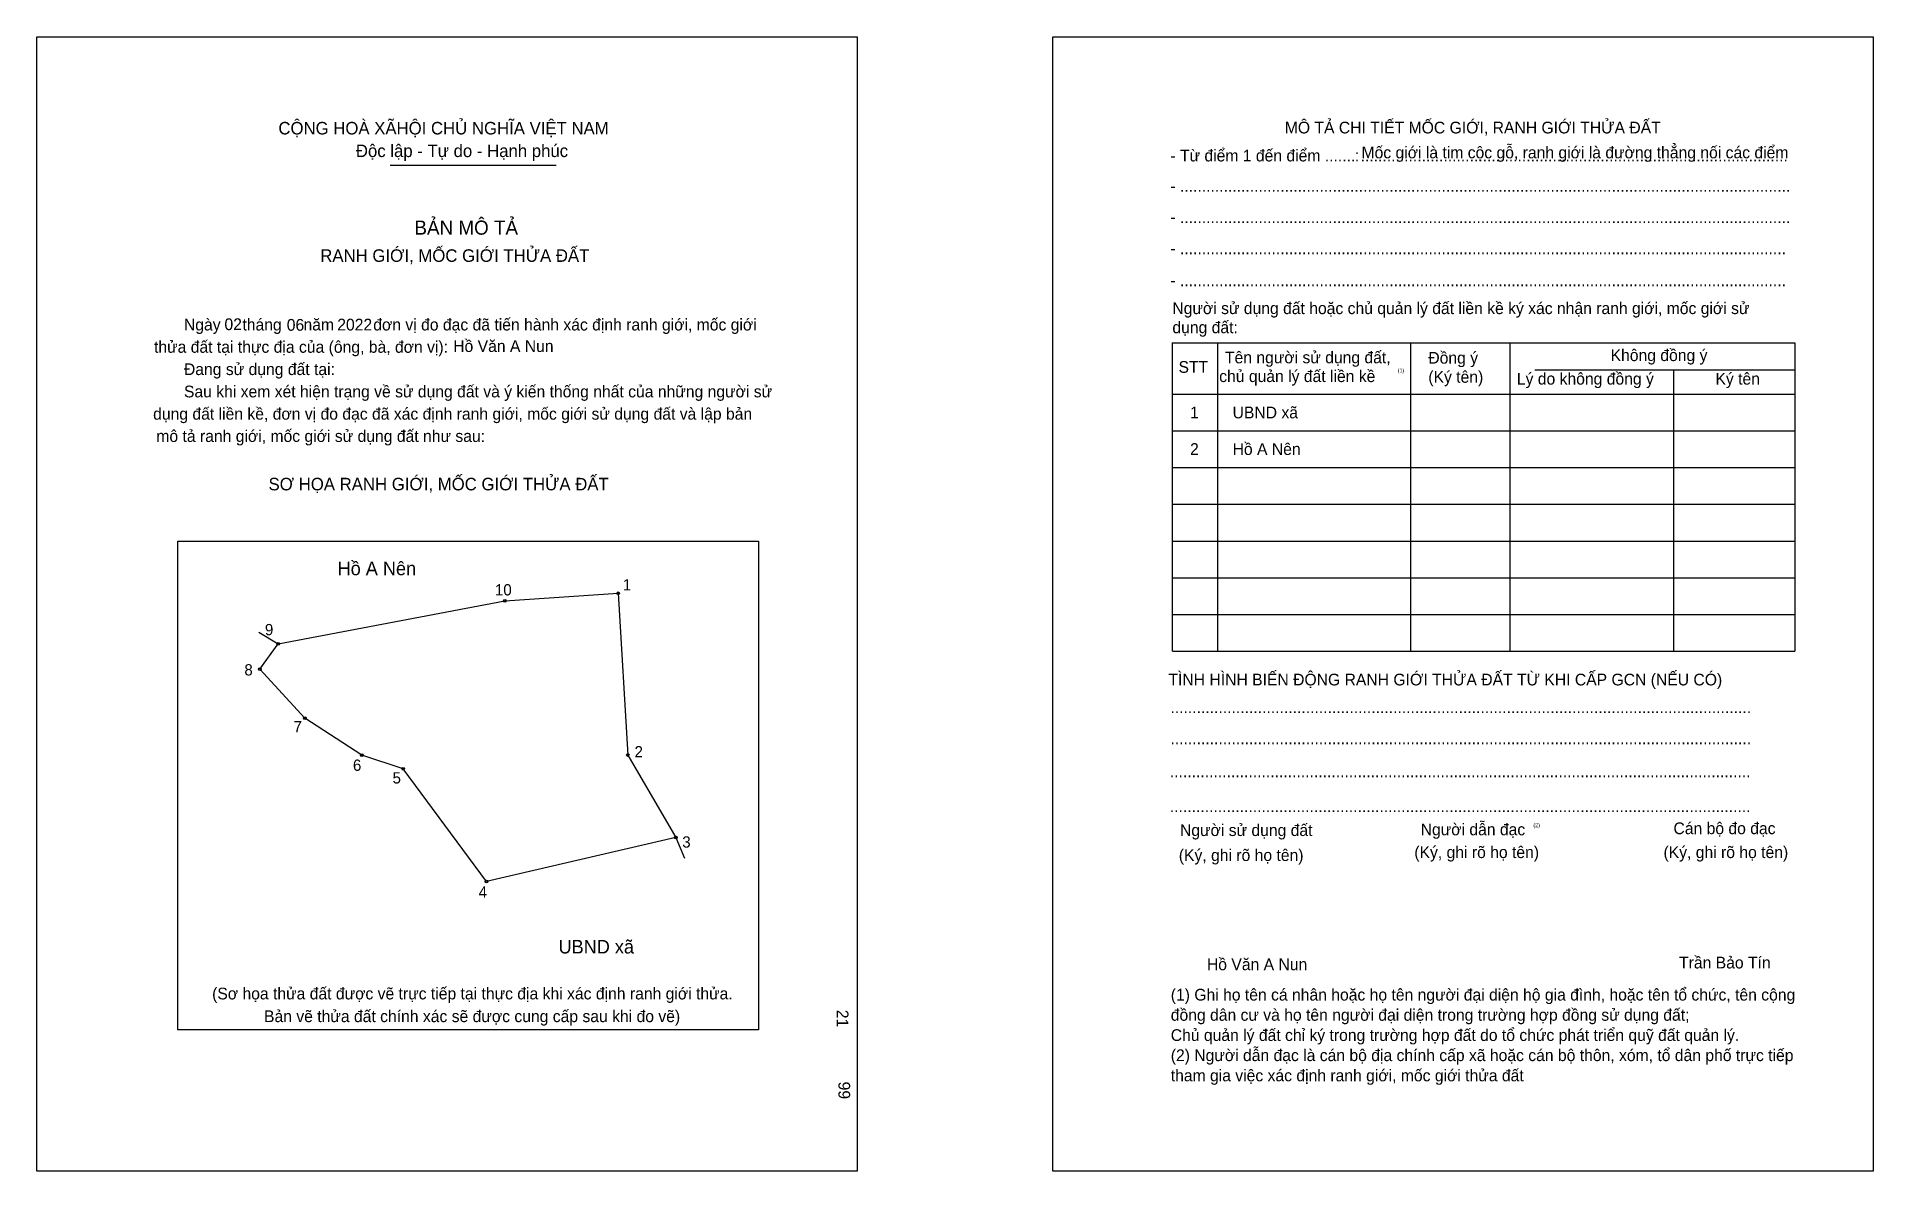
# Model space of a CAD drawing. Extents: x 547509 to 547859, y 1825002 to 1825218.
import ezdxf

# ---------------------------------------------------------------- set-up
doc = ezdxf.new("R2010")
doc.units = 0
for name, color, linetype in [('bmtKhungInTrang1', 7, 'Continuous'), ('bmtKhungInTrang2', 7, 'Continuous'), ('bmtNoiDung', 7, 'Continuous'), ('bmtTemplate', 7, 'Continuous'), ('CanhThua', 7, 'Continuous'), ('MocDinhThua', 7, 'Continuous'), ('RauThua', 7, 'Continuous'), ('SoHieuDinhThua', 7, 'Continuous'), ('TenChuLanCan', 7, 'Continuous')]:
    doc.layers.add(name, color=color, linetype=linetype)

msp = doc.modelspace()

# ---------------------------------------------------------------- linework, layer by layer
at = {"layer": 'bmtKhungInTrang1'}
msp.add_lwpolyline([(547509.23, 1825218.2), (547665.56, 1825218.2), (547665.56, 1825001.96), (547509.23, 1825001.96)], close=True, dxfattribs=at)
at = {"layer": 'bmtKhungInTrang2'}
msp.add_lwpolyline([(547702.85, 1825218.2), (547859.18, 1825218.2), (547859.18, 1825001.96), (547702.85, 1825001.96)], close=True, dxfattribs=at)
at = {"layer": 'bmtTemplate'}
for p, q in [((547576.6, 1825193.69), (547608.21, 1825193.69)), ((547734.21, 1825159.87), (547734.21, 1825101.09)), ((547770.99, 1825159.87), (547770.99, 1825101.09)), ((547789.91, 1825159.94), (547789.91, 1825101.09)), ((547844.21, 1825159.87), (547844.21, 1825101.09)), ((547794.7, 1825154.69), (547844.21, 1825154.69)), ((547725.63, 1825150.08), (547844.21, 1825150.08)), ((547725.63, 1825143.08), (547844.21, 1825143.08)), ((547725.63, 1825136.08), (547844.21, 1825136.08)), ((547725.63, 1825129.08), (547844.21, 1825129.08)), ((547725.63, 1825122.08), (547844.21, 1825122.08)), ((547725.63, 1825115.09), (547844.21, 1825115.09)), ((547725.63, 1825108.09), (547844.21, 1825108.09)), ((547725.63, 1825101.09), (547844.21, 1825101.09))]:
    msp.add_line(p, q, dxfattribs=at)
for points in [[(547725.56, 1825159.87), (547844.21, 1825159.87)], [(547725.56, 1825159.87), (547725.56, 1825101.09)], [(547821.13, 1825154.62), (547821.13, 1825101.09)]]:
    msp.add_lwpolyline(points, dxfattribs=at)
msp.add_lwpolyline([(547536.13, 1825028.89), (547536.13, 1825122.08), (547646.75, 1825122.08), (547646.75, 1825028.89)], close=True, dxfattribs=at)
at = {"layer": 'CanhThua'}
for p, q in [((547598.41, 1825110.66), (547620.03, 1825112.12)), ((547620.03, 1825112.12), (547621.84, 1825081.3)), ((547555.21, 1825102.47), (547598.41, 1825110.66)), ((547551.72, 1825097.66), (547555.21, 1825102.47)), ((547560.32, 1825088.33), (547551.72, 1825097.66)), ((547571.17, 1825081.29), (547560.32, 1825088.33)), ((547579.07, 1825078.69), (547571.17, 1825081.29)), ((547621.84, 1825081.3), (547631.03, 1825065.58)), ((547594.94, 1825057.19), (547579.07, 1825078.69)), ((547631.03, 1825065.58), (547594.94, 1825057.19))]:
    msp.add_line(p, q, dxfattribs=at)
at = {"layer": 'MocDinhThua'}
for centre in [(547598.41, 1825110.66), (547620.03, 1825112.12), (547555.21, 1825102.47), (547551.72, 1825097.66), (547560.32, 1825088.33), (547571.17, 1825081.29), (547621.84, 1825081.3), (547579.07, 1825078.69), (547631.03, 1825065.58), (547594.94, 1825057.19)]:
    msp.add_circle(centre, 0.258, dxfattribs=at)
at = {"layer": 'RauThua'}
for p, q in [((547551.52, 1825104.72), (547555.21, 1825102.47)), ((547631.03, 1825065.58), (547632.69, 1825061.62))]:
    msp.add_line(p, q, dxfattribs=at)

# ---------------------------------------------------------------- texts
at = {"layer": 'bmtNoiDung'}
for s, height, p in [('02', 2.237, (547545, 1825162.28)), ('06', 2.237, (547556.87, 1825162.16)), ('2022', 2.237, (547566.49, 1825162.21)), ('Hồ Văn A Nun', 2.2369, (547588.59, 1825158.12)), ('1', 2.24, (547729, 1825145.46)), ('UBND xã ', 2.237, (547737.1, 1825145.46)), ('2', 2.24, (547729, 1825138.49)), ('Hồ A Nên ', 2.237, (547737.1, 1825138.49)), ('Hồ Văn A Nun', 2.2369, (547732.21, 1825040.29))]:
    msp.add_text(s, height=height, dxfattribs=at).set_placement(p)
for s, p in [('21', (547661.67, 1825032.74)), ('99', (547661.99, 1825019.05))]:
    msp.add_text(s, height=2.237, rotation=270, dxfattribs=at).set_placement(p)
at = {"layer": 'bmtTemplate'}
for s, height, p in [('CỘNG HOÀ XÃHỘI CHỦ NGHĨA VIỆT NAM', 2.386, (547555.28, 1825199.57)), ('MÔ TẢ CHI TIẾT MỐC GIỚI, RANH GIỚI THỬA ĐẤT', 2.236, (547747.05, 1825199.76)), ('Độc lập - Tự do - Hạnh phúc', 2.386, (547570.04, 1825195.26)), ('- Từ điểm 1 đến điểm .......', 2.236, (547725.25, 1825194.43)), (':', 2.24, (547760.38, 1825194.43)), ('..................................................................................................', 2.236, (547761.49, 1825194.43)), ('Mốc giới là tim cộc gỗ, ranh giới là đường thẳng nối các điểm', 2.236, (547761.67, 1825195.02)), ('- ............................................................................................................................................', 2.23603, (547725.25, 1825188.64)), ('BẢN MÔ TẢ', 2.684, (547581.2, 1825180.47)), ('- ............................................................................................................................................', 2.23603, (547725.25, 1825182.69)), ('RANH GIỚI, MỐC GIỚI THỬA ĐẤT', 2.386, (547563.26, 1825175.29)), ('- ...........................................................................................................................................', 2.23603, (547725.25, 1825176.74)), ('- ...........................................................................................................................................', 2.23603, (547725.25, 1825170.65)), ('Người sử dụng đất hoặc chủ quản lý đất liền kề ký xác nhận ranh giới, mốc giới sử', 2.236, (547725.63, 1825165.33)), ('Ngày     tháng     năm         đơn vị đo đạc đã tiến hành xác định ranh giới, mốc giới ', 2.2369, (547537.28, 1825162.21)), ('dụng đất:', 2.236, (547725.63, 1825161.69)), ('thửa đất tại thực địa của (ông, bà, đơn vị):', 2.2369, (547531.58, 1825157.96)), ('STT', 2.236, (547726.8, 1825154.14)), ('Tên người sử dụng đất,', 2.236, (547735.65, 1825155.96)), ('Đồng ý', 2.236, (547774.4, 1825155.89)), ('Không đồng ý', 2.236, (547809.13, 1825156.38)), ('Đang sử dụng đất tại:', 2.2369, (547537.28, 1825153.71)), ('chủ quản lý đất liền kề', 2.236, (547734.55, 1825152.38)), ('(1)', 0.746, (547768.56, 1825154.22)), ('(Ký tên)', 2.236, (547774.4, 1825152.25)), ('Lý do không đồng ý', 2.236, (547791.27, 1825151.9)), ('Ký tên', 2.236, (547829.11, 1825151.9)), ('Sau khi xem xét hiện trạng về sử dụng đất và ý kiến thống nhất của những người sử ', 2.2369, (547537.28, 1825149.46)), ('dụng đất liền kề, đơn vị đo đạc đã xác định ranh giới, mốc giới sử dụng đất và lập bản', 2.2369, (547531.41, 1825145.21)), ('mô tả ranh giới, mốc giới sử dụng đất như sau:', 2.2369, (547532.02, 1825140.97)), ('SƠ HỌA RANH GIỚI, MỐC GIỚI THỬA ĐẤT', 2.386, (547553.4, 1825131.74)), ('TÌNH HÌNH BIẾN ĐỘNG RANH GIỚI THỬA ĐẤT TỪ KHI CẤP GCN (NẾU CÓ)', 2.236, (547724.88, 1825094.56)), ('.....................................................................................................................................', 2.23939, (547725.25, 1825089.3)), ('.....................................................................................................................................', 2.23939, (547725.25, 1825083.35)), ('.....................................................................................................................................', 2.23939, (547725.14, 1825077.05)), ('.....................................................................................................................................', 2.23939, (547725.14, 1825070.41)), ('Người dẫn đạc', 2.236, (547772.94, 1825066)), ('Người sử dụng đất', 2.236, (547727.08, 1825065.86)), ('(2)', 0.746, (547794.41, 1825067.54)), ('Cán bộ đo đạc', 2.236, (547821.11, 1825066.21)), ('(Ký, ghi rõ họ tên)', 2.236, (547726.85, 1825061.1)), ('(Ký, ghi rõ họ tên)', 2.236, (547771.73, 1825061.66)), ('(Ký, ghi rõ họ tên)', 2.236, (547819.21, 1825061.66)), ('Trần Bảo Tín', 2.236, (547822.18, 1825040.62)), ('(Sơ họa thửa đất được vẽ trực tiếp tại thực địa khi xác định ranh giới thửa.', 2.2369, (547542.65, 1825034.72)), ('(1) Ghi họ tên cá nhân hoặc họ tên người đại diện hộ gia đình, hoặc tên tổ chức, tên cộng', 2.236, (547725.32, 1825034.5)), ('Bản vẽ thửa đất chính xác sẽ được cung cấp sau khi đo vẽ)', 2.2369, (547552.54, 1825030.39)), ('đồng dân cư và họ tên người đại diện trong trường hợp đồng sử dụng đất;', 2.236, (547725.32, 1825030.65)), ('Chủ quản lý đất chỉ ký trong trường hợp đất do tổ chức phát triển quỹ đất quản lý.', 2.236, (547725.32, 1825026.8)), ('(2) Người dẫn đạc là cán bộ địa chính cấp xã hoặc cán bộ thôn, xóm, tổ dân phố trực tiếp', 2.236, (547725.32, 1825022.96)), ('tham gia việc xác định ranh giới, mốc giới thửa đất', 2.236, (547725.32, 1825019.11))]:
    msp.add_text(s, height=height, dxfattribs=at).set_placement(p)
at = {"layer": 'SoHieuDinhThua'}
for s, p in [('1', (547620.89, 1825112.66)), ('10', (547596.54, 1825111.71)), ('9', (547552.71, 1825104.12)), ('8', (547548.8, 1825096.46)), ('7', (547558.17, 1825085.61)), ('2', (547623.14, 1825080.85)), ('6', (547569.48, 1825078.28)), ('5', (547577.03, 1825075.87)), ('3', (547632.23, 1825063.65)), ('4', (547593.43, 1825054.09))]:
    msp.add_text(s, height=2.15, dxfattribs=at).set_placement(p)
at = {"layer": 'TenChuLanCan'}
for s, p in [('Hồ A Nên', (547566.56, 1825115.57)), ('UBND xã', (547608.66, 1825043.47))]:
    msp.add_text(s, height=2.58, dxfattribs=at).set_placement(p)

doc.saveas('drawing.dxf')
